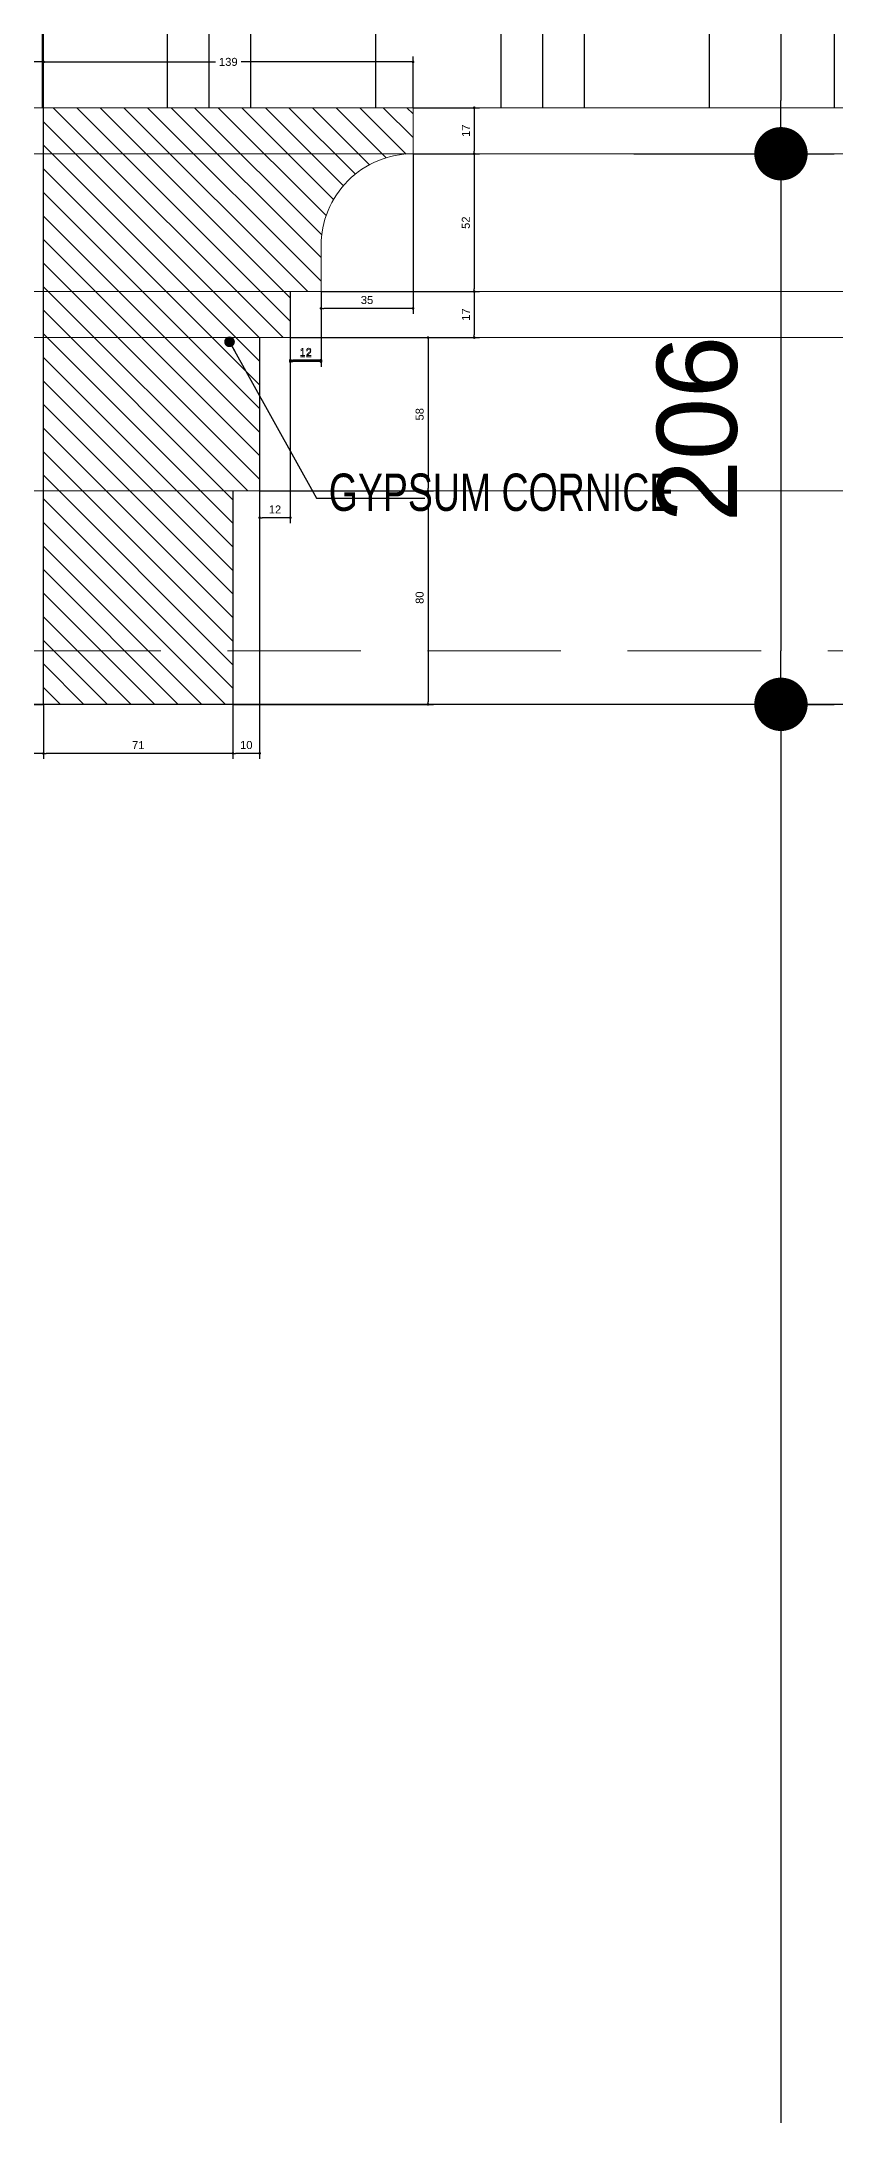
# Model space of a CAD drawing. Header units: inches. Extents: x 274057 to 444617, y 490067 to 635630.
# Drawn here: x 371047 to 371344, y 518370 to 519148 of the extents above; entities that cross this region are included whole.
import ezdxf

# ---------------------------------------------------------------- set-up
doc = ezdxf.new("R2010")
doc.units = ezdxf.units.IN
doc.header["$MEASUREMENT"] = 0
doc.linetypes.add('HIDDEN', pattern=[0.375, 0.25, -0.125])
for name, color, linetype in [('CQ curtains and frames', 252, 'Continuous'), ('CQ Grg Gypsum', 41, 'Continuous'), ('CQ PANEL DIMENSION', 1, 'Continuous'), ('CQ Plaster', 1, 'Continuous'), ('CQ section wall', 3, 'Continuous'), ('CQ Sheet text', 3, 'Continuous'), ('CQ SPOT DETAIL DIMENSION', 9, 'Continuous'), ('CQ SPOT DETAILS', 40, 'Continuous')]:
    doc.layers.add(name, color=color, linetype=linetype)
doc.layers.add('CQ Gypsum Hatch', color=8, linetype='Continuous', lineweight=20)
doc.styles.add('DIM 50', font='romans.shx', dxfattribs={"width": 0.75, "height": 100})
doc.styles.get("Standard").update_dxf_attribs({"font": 'arial.ttf'})
doc.dimstyles.new('chester 10', dxfattribs={"dimscale": 0.1, "dimtxt": 150, "dimasz": 50, "dimexe": 100, "dimexo": 0, "dimgap": 80, "dimtad": 1, "dimdec": 0, "dimzin": 0, "dimdsep": 46, "dimtxsty": 'Standard', "dimblk": 'DOT', "dimcen": 100, "dimclrd": 1, "dimclre": 1, "dimclrt": 3, "dimadec": 0, "dimazin": 0, "dimtfac": 1, "dimtdec": 0, "dimtofl": 0, "dimtmove": 0, "dimatfit": 3, "dimfxl": 1, "dimtolj": 1, "dimtzin": 0, "dimlwd": -1, "dimarcsym": 0})
doc.dimstyles.new('CQ 2', dxfattribs={"dimscale": 0.02, "dimtxt": 150, "dimasz": 50, "dimexe": 100, "dimexo": 0, "dimgap": 80, "dimtad": 1, "dimdec": 0, "dimzin": 0, "dimdsep": 46, "dimtxsty": 'Standard', "dimblk": 'DOT', "dimcen": 100, "dimclrd": 1, "dimclre": 1, "dimclrt": 3, "dimadec": 0, "dimazin": 0, "dimtfac": 1, "dimtdec": 0, "dimtofl": 0, "dimtmove": 0, "dimatfit": 3, "dimfxl": 1, "dimtolj": 1, "dimtzin": 0, "dimlwd": -1, "dimarcsym": 0})
doc.dimstyles.new('CQ 20', dxfattribs={"dimscale": 0.2, "dimtxt": 150, "dimasz": 100, "dimexe": 100, "dimexo": 20, "dimgap": 80, "dimtad": 1, "dimdec": 0, "dimzin": 0, "dimdsep": 46, "dimtxsty": 'Standard', "dimblk": 'DOT', "dimcen": 100, "dimclrd": 1, "dimclre": 1, "dimclrt": 3, "dimadec": 0, "dimazin": 0, "dimtfac": 1, "dimtdec": 0, "dimtofl": 0, "dimtmove": 0, "dimatfit": 3, "dimfxl": 1, "dimtolj": 1, "dimtzin": 0, "dimlwd": -1, "dimarcsym": 0})
doc.dimstyles.get("Standard").update_dxf_attribs({"dimtxt": 0.18, "dimasz": 0.18, "dimexe": 0.18, "dimexo": 0.0625, "dimgap": 0.09, "dimtad": 0, "dimtih": 1, "dimtoh": 1, "dimdec": 4, "dimzin": 0, "dimdsep": 46, "dimtxsty": 'Standard', "dimcen": 0.09, "dimadec": 0, "dimazin": 0, "dimtfac": 1, "dimtdec": 4, "dimtofl": 0, "dimtmove": 0, "dimatfit": 3, "dimfxl": 1, "dimtolj": 1, "dimtzin": 0, "dimarcsym": 0})

# ---------------------------------------------------------------- blocks, each defined once
blk = doc.blocks.new('ff-15 arch opening')
at = {"layer": 'CQ Grg Gypsum'}
blk.add_line((375821.88, 514762.54, -0.01), (377881.88, 514762.54, -0.01), dxfattribs=at)
at = {"layer": 'CQ Grg Gypsum', "lineweight": 0, "ltscale": 5, "elevation": -0.01}
for points in [[(377991.88, 514986.22), (376856.88, 514986.22)], [(378069.38, 514968.97), (376856.88, 514968.97)], [(378023.38, 514917.29), (376856.88, 514917.29)], [(378011.88, 514900.04), (376856.88, 514900.04)], [(376856.88, 514842.54), (378001.88, 514842.54), (378001.88, 514762.54), (376856.88, 514762.54)]]:
    blk.add_lwpolyline(points, dxfattribs=at)
at = {"layer": 'CQ section wall', "color": 8, "linetype": 'HIDDEN', "lineweight": 0, "ltscale": 200, "elevation": -0.01}
for points in [[(377876.88, 512132.54), (377876.88, 514782.54), (375826.88, 514782.54), (375826.88, 512132.54)], [(377856.88, 512282.54), (377856.88, 514762.54), (375846.88, 514762.54), (375846.88, 512282.54)]]:
    blk.add_lwpolyline(points, dxfattribs=at)
blk = doc.blocks.new('_Dot')
at = {"color": 0, "linetype": 'ByBlock', "lineweight": -2}
blk.add_line((-0.5, 0), (-1, 0), dxfattribs=at)
at = {"color": 0, "linetype": 'ByBlock', "const_width": 0.5}
blk.add_lwpolyline([(-0.25, 0, 1), (0.25, 0, 1)], format="xyb", close=True, dxfattribs=at)
blk = doc.blocks.new('*D266')
at = {"layer": 'CQ PANEL DIMENSION', "color": 1, "lineweight": -2, "transparency": 16777216}
for p, q in [((371332.4, 519299.34), (371303.75, 519299.34)), ((371268.59, 519105.71), (371343.75, 519105.71))]:
    blk.add_line(p, q, dxfattribs=at)
at = {"layer": 'CQ PANEL DIMENSION', "color": 1, "transparency": 16777216}
blk.add_line((371323.75, 519279.34), (371323.75, 519125.71), dxfattribs=at)
at = {"layer": 'Defpoints', "color": 0, "transparency": 16777216}
for p in [(371336.4, 519299.34, 0), (371264.59, 519105.71, -0.02), (371323.75, 519105.71)]:
    blk.add_point(p, dxfattribs=at)
at = {"layer": 'CQ PANEL DIMENSION', "color": 1, "transparency": 16777216, "xscale": 20, "yscale": 20, "zscale": 20}
for p, rotation in [((371323.75, 519299.34), 90), ((371323.75, 519105.71), 270)]:
    blk.add_blockref('_Dot', p, dxfattribs=dict(at, rotation=rotation))
at = {"layer": 'CQ PANEL DIMENSION', "color": 3, "transparency": 16777216, "insert": (371292.43, 519202.53), "char_height": 30, "attachment_point": 5, "rotation": 90}
blk.add_mtext('\\A1;194', dxfattribs=at)
blk = doc.blocks.new('*D267')
at = {"layer": 'CQ PANEL DIMENSION', "color": 1, "lineweight": -2, "transparency": 16777216}
for p, q in [((371268.59, 519105.71), (371343.75, 519105.71)), ((371316.04, 518899.28), (371343.75, 518899.28))]:
    blk.add_line(p, q, dxfattribs=at)
at = {"layer": 'CQ PANEL DIMENSION', "color": 1, "transparency": 16777216}
blk.add_line((371323.75, 519085.71), (371323.75, 518919.28), dxfattribs=at)
at = {"layer": 'Defpoints', "color": 0, "transparency": 16777216}
for p in [(371264.59, 519105.71, -0.02), (371312.04, 518899.28), (371323.75, 518899.28)]:
    blk.add_point(p, dxfattribs=at)
at = {"layer": 'CQ PANEL DIMENSION', "color": 1, "transparency": 16777216, "xscale": 20, "yscale": 20, "zscale": 20}
for p, rotation in [((371323.75, 519105.71), 90), ((371323.75, 518899.28), 270)]:
    blk.add_blockref('_Dot', p, dxfattribs=dict(at, rotation=rotation))
at = {"layer": 'CQ PANEL DIMENSION', "color": 3, "transparency": 16777216, "insert": (371292.43, 519002.5), "char_height": 30, "attachment_point": 5, "rotation": 90}
blk.add_mtext('\\A1;206', dxfattribs=at)
blk = doc.blocks.new('*D268')
at = {"layer": 'CQ PANEL DIMENSION', "color": 1, "lineweight": -2, "transparency": 16777216}
for p, q in [((371316.04, 518899.28), (371343.75, 518899.28)), ((371327.75, 516399.28), (371343.75, 516399.28))]:
    blk.add_line(p, q, dxfattribs=at)
at = {"layer": 'CQ PANEL DIMENSION', "color": 1, "transparency": 16777216}
blk.add_line((371323.75, 518879.28), (371323.75, 516419.28), dxfattribs=at)
at = {"layer": 'Defpoints', "color": 0, "transparency": 16777216}
for p in [(371312.04, 518899.28, -0.02), (371323.75, 516399.28, -0.02), (371323.75, 516399.28)]:
    blk.add_point(p, dxfattribs=at)
at = {"layer": 'CQ PANEL DIMENSION', "color": 1, "transparency": 16777216, "xscale": 20, "yscale": 20, "zscale": 20}
for p, rotation in [((371323.75, 518899.28), 90), ((371323.75, 516399.28), 270)]:
    blk.add_blockref('_Dot', p, dxfattribs=dict(at, rotation=rotation))
at = {"layer": 'CQ PANEL DIMENSION', "color": 3, "transparency": 16777216, "insert": (371292.43, 517649.28), "char_height": 30, "attachment_point": 5, "rotation": 90}
blk.add_mtext('\\A1;2500', dxfattribs=at)
blk = doc.blocks.new('*D427')
at = {"layer": 'CQ SPOT DETAIL DIMENSION', "color": 1, "lineweight": -2, "transparency": 16777216}
for p, q in [((369298.78, 519122.96), (369298.78, 519175.4)), ((371733.78, 519122.96), (371733.78, 519175.4))]:
    blk.add_line(p, q, dxfattribs=at)
at = {"layer": 'CQ SPOT DETAIL DIMENSION', "color": 1, "transparency": 16777216}
blk.add_line((369303.78, 519165.4), (371728.78, 519165.4), dxfattribs=at)
at = {"layer": 'Defpoints', "color": 0, "transparency": 16777216}
for p in [(371733.78, 519165.4), (369298.78, 519122.96, -0.02), (371733.78, 519122.96, -0.02)]:
    blk.add_point(p, dxfattribs=at)
at = {"layer": 'CQ SPOT DETAIL DIMENSION', "color": 1, "transparency": 16777216, "xscale": 5, "yscale": 5, "zscale": 5, "rotation": 180}
blk.add_blockref('_Dot', (369298.78, 519165.4), dxfattribs=at)
at = {"layer": 'CQ SPOT DETAIL DIMENSION', "color": 1, "transparency": 16777216, "xscale": 5, "yscale": 5, "zscale": 5}
blk.add_blockref('_Dot', (371733.78, 519165.4), dxfattribs=at)
at = {"layer": 'CQ SPOT DETAIL DIMENSION', "color": 3, "transparency": 16777216, "insert": (370516.28, 519181.06), "char_height": 15, "attachment_point": 5}
blk.add_mtext('\\A1;2435', dxfattribs=at)
blk = doc.blocks.new('*D433')
at = {"layer": 'CQ SPOT DETAIL DIMENSION', "color": 1, "lineweight": -2, "transparency": 16777216}
for p, q in [((371047.36, 519122.96), (371047.36, 519142.15)), ((371185.86, 519122.96), (371185.86, 519142.15))]:
    blk.add_line(p, q, dxfattribs=at)
at = {"layer": 'CQ SPOT DETAIL DIMENSION', "color": 1, "transparency": 16777216}
for p, q in [((371048.36, 519140.15), (371111.84, 519140.15)), ((371184.86, 519140.15), (371121.39, 519140.15))]:
    blk.add_line(p, q, dxfattribs=at)
at = {"layer": 'Defpoints', "color": 0, "transparency": 16777216}
for p in [(371185.86, 519140.15), (371047.36, 519122.96, 0), (371185.86, 519122.96, 0.01)]:
    blk.add_point(p, dxfattribs=at)
at = {"layer": 'CQ SPOT DETAIL DIMENSION', "color": 1, "transparency": 16777216, "rotation": 180}
blk.add_blockref('_Dot', (371047.36, 519140.15), dxfattribs=at)
at = {"layer": 'CQ SPOT DETAIL DIMENSION', "color": 1, "transparency": 16777216}
blk.add_blockref('_Dot', (371185.86, 519140.15), dxfattribs=at)
at = {"layer": 'CQ SPOT DETAIL DIMENSION', "color": 3, "transparency": 16777216, "insert": (371116.61, 519140.15), "char_height": 3, "attachment_point": 5}
blk.add_mtext('\\A1;139', dxfattribs=at)
blk = doc.blocks.new('*D434')
at = {"layer": 'CQ SPOT DETAIL DIMENSION', "color": 1, "lineweight": -2, "transparency": 16777216}
for p, q in [((371185.86, 519122.96), (371210.78, 519122.96)), ((371185.86, 519105.71), (371210.78, 519105.71))]:
    blk.add_line(p, q, dxfattribs=at)
at = {"layer": 'CQ SPOT DETAIL DIMENSION', "color": 1, "transparency": 16777216}
blk.add_line((371208.78, 519121.96), (371208.78, 519106.71), dxfattribs=at)
at = {"layer": 'Defpoints', "color": 0, "transparency": 16777216}
for p in [(371185.86, 519122.96), (371185.86, 519105.71, 0.01), (371208.78, 519105.71)]:
    blk.add_point(p, dxfattribs=at)
at = {"layer": 'CQ SPOT DETAIL DIMENSION', "color": 1, "transparency": 16777216}
for p, rotation in [((371208.78, 519122.96), 90), ((371208.78, 519105.71), 270)]:
    blk.add_blockref('_Dot', p, dxfattribs=dict(at, rotation=rotation))
at = {"layer": 'CQ SPOT DETAIL DIMENSION', "color": 3, "transparency": 16777216, "insert": (371205.68, 519114.34), "char_height": 3, "attachment_point": 5, "rotation": 90}
blk.add_mtext('\\A1;17', dxfattribs=at)
blk = doc.blocks.new('*D435')
at = {"layer": 'CQ SPOT DETAIL DIMENSION', "color": 1, "lineweight": -2, "transparency": 16777216}
for p, q in [((371185.86, 519105.71), (371210.78, 519105.71)), ((371151.36, 519054.03), (371210.78, 519054.03))]:
    blk.add_line(p, q, dxfattribs=at)
at = {"layer": 'CQ SPOT DETAIL DIMENSION', "color": 1, "transparency": 16777216}
blk.add_line((371208.78, 519104.71), (371208.78, 519055.03), dxfattribs=at)
at = {"layer": 'Defpoints', "color": 0, "transparency": 16777216}
for p in [(371185.86, 519105.71, 0.01), (371151.36, 519054.03, 0.01), (371208.78, 519054.03)]:
    blk.add_point(p, dxfattribs=at)
at = {"layer": 'CQ SPOT DETAIL DIMENSION', "color": 1, "transparency": 16777216}
for p, rotation in [((371208.78, 519105.71), 90), ((371208.78, 519054.03), 270)]:
    blk.add_blockref('_Dot', p, dxfattribs=dict(at, rotation=rotation))
at = {"layer": 'CQ SPOT DETAIL DIMENSION', "color": 3, "transparency": 16777216, "insert": (371205.65, 519079.87), "char_height": 3, "attachment_point": 5, "rotation": 90}
blk.add_mtext('\\A1;52', dxfattribs=at)
blk = doc.blocks.new('*D436')
at = {"layer": 'CQ SPOT DETAIL DIMENSION', "color": 1, "lineweight": -2, "transparency": 16777216}
for p, q in [((371151.36, 519054.03), (371210.78, 519054.03)), ((371139.86, 519036.78), (371210.78, 519036.78))]:
    blk.add_line(p, q, dxfattribs=at)
at = {"layer": 'CQ SPOT DETAIL DIMENSION', "color": 1, "transparency": 16777216}
blk.add_line((371208.78, 519053.03), (371208.78, 519037.78), dxfattribs=at)
at = {"layer": 'Defpoints', "color": 0, "transparency": 16777216}
for p in [(371151.36, 519054.03, 0.01), (371139.86, 519036.78, 0.01), (371208.78, 519036.78)]:
    blk.add_point(p, dxfattribs=at)
at = {"layer": 'CQ SPOT DETAIL DIMENSION', "color": 1, "transparency": 16777216}
for p, rotation in [((371208.78, 519054.03), 90), ((371208.78, 519036.78), 270)]:
    blk.add_blockref('_Dot', p, dxfattribs=dict(at, rotation=rotation))
at = {"layer": 'CQ SPOT DETAIL DIMENSION', "color": 3, "transparency": 16777216, "insert": (371205.68, 519045.41), "char_height": 3, "attachment_point": 5, "rotation": 90}
blk.add_mtext('\\A1;17', dxfattribs=at)
blk = doc.blocks.new('*D437')
at = {"layer": 'CQ SPOT DETAIL DIMENSION', "color": 1, "lineweight": -2, "transparency": 16777216}
for p, q in [((371139.86, 519036.78), (371193.47, 519036.78)), ((371128.36, 518979.28), (371193.47, 518979.28))]:
    blk.add_line(p, q, dxfattribs=at)
at = {"layer": 'CQ SPOT DETAIL DIMENSION', "color": 1, "transparency": 16777216}
blk.add_line((371191.47, 519035.78), (371191.47, 518980.28), dxfattribs=at)
at = {"layer": 'Defpoints', "color": 0, "transparency": 16777216}
for p in [(371139.86, 519036.78, 0.01), (371128.36, 518979.28, 0.01), (371191.47, 518979.28)]:
    blk.add_point(p, dxfattribs=at)
at = {"layer": 'CQ SPOT DETAIL DIMENSION', "color": 1, "transparency": 16777216}
for p, rotation in [((371191.47, 519036.78), 90), ((371191.47, 518979.28), 270)]:
    blk.add_blockref('_Dot', p, dxfattribs=dict(at, rotation=rotation))
at = {"layer": 'CQ SPOT DETAIL DIMENSION', "color": 3, "transparency": 16777216, "insert": (371188.34, 519008.03), "char_height": 3, "attachment_point": 5, "rotation": 90}
blk.add_mtext('\\A1;58', dxfattribs=at)
blk = doc.blocks.new('*D432')
at = {"layer": 'CQ SPOT DETAIL DIMENSION', "color": 1, "lineweight": -2, "transparency": 16777216}
for p, q in [((371128.36, 518979.28), (371193.47, 518979.28)), ((371118.36, 518899.28), (371193.47, 518899.28))]:
    blk.add_line(p, q, dxfattribs=at)
at = {"layer": 'CQ SPOT DETAIL DIMENSION', "color": 1, "transparency": 16777216}
blk.add_line((371191.47, 518978.28), (371191.47, 518900.28), dxfattribs=at)
at = {"layer": 'Defpoints', "color": 0, "transparency": 16777216}
for p in [(371128.36, 518979.28, 0.01), (371118.36, 518899.28), (371191.47, 518899.28)]:
    blk.add_point(p, dxfattribs=at)
at = {"layer": 'CQ SPOT DETAIL DIMENSION', "color": 1, "transparency": 16777216}
for p, rotation in [((371191.47, 518979.28), 90), ((371191.47, 518899.28), 270)]:
    blk.add_blockref('_Dot', p, dxfattribs=dict(at, rotation=rotation))
at = {"layer": 'CQ SPOT DETAIL DIMENSION', "color": 3, "transparency": 16777216, "insert": (371188.34, 518939.28), "char_height": 3, "attachment_point": 5, "rotation": 90}
blk.add_mtext('\\A1;80', dxfattribs=at)
blk = doc.blocks.new('*D438')
at = {"layer": 'CQ SPOT DETAIL DIMENSION', "color": 1, "lineweight": -2, "transparency": 16777216}
for p, q in [((371139.86, 519054.03), (371139.86, 519025.78)), ((371151.36, 519054.03), (371151.36, 519025.78))]:
    blk.add_line(p, q, dxfattribs=at)
at = {"layer": 'CQ SPOT DETAIL DIMENSION', "color": 1, "transparency": 16777216}
blk.add_line((371150.36, 519027.78), (371140.86, 519027.78), dxfattribs=at)
at = {"layer": 'Defpoints', "color": 0, "transparency": 16777216}
for p in [(371139.86, 519054.03, 0.01), (371151.36, 519054.03), (371139.86, 519027.78)]:
    blk.add_point(p, dxfattribs=at)
at = {"layer": 'CQ SPOT DETAIL DIMENSION', "color": 1, "transparency": 16777216, "rotation": 180}
blk.add_blockref('_Dot', (371139.86, 519027.78), dxfattribs=at)
at = {"layer": 'CQ SPOT DETAIL DIMENSION', "color": 1, "transparency": 16777216}
blk.add_blockref('_Dot', (371151.36, 519027.78), dxfattribs=at)
at = {"layer": 'CQ SPOT DETAIL DIMENSION', "color": 3, "transparency": 16777216, "insert": (371145.61, 519030.89), "char_height": 3, "attachment_point": 5}
blk.add_mtext('\\A1;12', dxfattribs=at)
blk = doc.blocks.new('*D441')
at = {"layer": 'CQ SPOT DETAIL DIMENSION', "color": 1, "lineweight": -2, "transparency": 16777216}
for p, q in [((370807.36, 519122.96), (370807.36, 519142.14)), ((371047.36, 519122.96), (371047.36, 519142.14))]:
    blk.add_line(p, q, dxfattribs=at)
at = {"layer": 'CQ SPOT DETAIL DIMENSION', "color": 1, "transparency": 16777216}
blk.add_line((371046.36, 519140.14), (370808.36, 519140.14), dxfattribs=at)
at = {"layer": 'Defpoints', "color": 0, "transparency": 16777216}
for p in [(370807.36, 519140.14), (370807.36, 519122.96), (371047.36, 519122.96)]:
    blk.add_point(p, dxfattribs=at)
at = {"layer": 'CQ SPOT DETAIL DIMENSION', "color": 1, "transparency": 16777216, "rotation": 180}
blk.add_blockref('_Dot', (370807.36, 519140.14), dxfattribs=at)
at = {"layer": 'CQ SPOT DETAIL DIMENSION', "color": 1, "transparency": 16777216}
blk.add_blockref('_Dot', (371047.36, 519140.14), dxfattribs=at)
at = {"layer": 'CQ SPOT DETAIL DIMENSION', "color": 3, "transparency": 16777216, "insert": (370927.36, 519143.27), "char_height": 3, "attachment_point": 5}
blk.add_mtext('\\A1;240', dxfattribs=at)
blk = doc.blocks.new('*D443')
at = {"layer": 'CQ SPOT DETAIL DIMENSION', "color": 1, "lineweight": -2, "transparency": 16777216}
for p, q in [((371185.86, 519105.71), (371185.86, 519045.72)), ((371151.36, 519054.03), (371151.36, 519045.72))]:
    blk.add_line(p, q, dxfattribs=at)
at = {"layer": 'CQ SPOT DETAIL DIMENSION', "color": 1, "transparency": 16777216}
blk.add_line((371184.86, 519047.72), (371152.36, 519047.72), dxfattribs=at)
at = {"layer": 'Defpoints', "color": 0, "transparency": 16777216}
for p in [(371185.86, 519105.71), (371151.36, 519054.03), (371151.36, 519047.72)]:
    blk.add_point(p, dxfattribs=at)
at = {"layer": 'CQ SPOT DETAIL DIMENSION', "color": 1, "transparency": 16777216, "rotation": 180}
blk.add_blockref('_Dot', (371151.36, 519047.72), dxfattribs=at)
at = {"layer": 'CQ SPOT DETAIL DIMENSION', "color": 1, "transparency": 16777216}
blk.add_blockref('_Dot', (371185.86, 519047.72), dxfattribs=at)
at = {"layer": 'CQ SPOT DETAIL DIMENSION', "color": 3, "transparency": 16777216, "insert": (371168.61, 519050.86), "char_height": 3, "attachment_point": 5}
blk.add_mtext('\\A1;35', dxfattribs=at)
blk = doc.blocks.new('*D444')
at = {"layer": 'CQ SPOT DETAIL DIMENSION', "color": 1, "lineweight": -2, "transparency": 16777216}
for p, q in [((371139.86, 519054.03), (371139.86, 519026.31)), ((371151.36, 519054.03), (371151.36, 519026.31))]:
    blk.add_line(p, q, dxfattribs=at)
at = {"layer": 'CQ SPOT DETAIL DIMENSION', "color": 1, "transparency": 16777216}
blk.add_line((371150.36, 519028.31), (371140.86, 519028.31), dxfattribs=at)
at = {"layer": 'Defpoints', "color": 0, "transparency": 16777216}
for p in [(371139.86, 519054.03), (371151.36, 519054.03), (371139.86, 519028.31)]:
    blk.add_point(p, dxfattribs=at)
at = {"layer": 'CQ SPOT DETAIL DIMENSION', "color": 1, "transparency": 16777216, "rotation": 180}
blk.add_blockref('_Dot', (371139.86, 519028.31), dxfattribs=at)
at = {"layer": 'CQ SPOT DETAIL DIMENSION', "color": 1, "transparency": 16777216}
blk.add_blockref('_Dot', (371151.36, 519028.31), dxfattribs=at)
at = {"layer": 'CQ SPOT DETAIL DIMENSION', "color": 3, "transparency": 16777216, "insert": (371145.61, 519031.42), "char_height": 3, "attachment_point": 5}
blk.add_mtext('\\A1;12', dxfattribs=at)
blk = doc.blocks.new('*D445')
at = {"layer": 'CQ SPOT DETAIL DIMENSION', "color": 1, "lineweight": -2, "transparency": 16777216}
for p, q in [((371139.86, 519054.03), (371139.86, 518967.23)), ((371128.36, 519036.78), (371128.36, 518967.23))]:
    blk.add_line(p, q, dxfattribs=at)
at = {"layer": 'CQ SPOT DETAIL DIMENSION', "color": 1, "transparency": 16777216}
blk.add_line((371138.86, 518969.23), (371129.36, 518969.23), dxfattribs=at)
at = {"layer": 'Defpoints', "color": 0, "transparency": 16777216}
for p in [(371139.86, 519054.03), (371128.36, 519036.78), (371128.36, 518969.23)]:
    blk.add_point(p, dxfattribs=at)
at = {"layer": 'CQ SPOT DETAIL DIMENSION', "color": 1, "transparency": 16777216, "rotation": 180}
blk.add_blockref('_Dot', (371128.36, 518969.23), dxfattribs=at)
at = {"layer": 'CQ SPOT DETAIL DIMENSION', "color": 1, "transparency": 16777216}
blk.add_blockref('_Dot', (371139.86, 518969.23), dxfattribs=at)
at = {"layer": 'CQ SPOT DETAIL DIMENSION', "color": 3, "transparency": 16777216, "insert": (371134.11, 518972.34), "char_height": 3, "attachment_point": 5}
blk.add_mtext('\\A1;12', dxfattribs=at)
blk = doc.blocks.new('*D446')
at = {"layer": 'CQ SPOT DETAIL DIMENSION', "color": 1, "lineweight": -2, "transparency": 16777216}
for p, q in [((371118.36, 518979.28), (371118.36, 518878.88)), ((371128.36, 518979.28), (371128.36, 518878.88))]:
    blk.add_line(p, q, dxfattribs=at)
at = {"layer": 'CQ SPOT DETAIL DIMENSION', "color": 1, "transparency": 16777216}
blk.add_line((371127.36, 518880.88), (371119.36, 518880.88), dxfattribs=at)
at = {"layer": 'Defpoints', "color": 0, "transparency": 16777216}
for p in [(371118.36, 518979.28, -0.01), (371128.36, 518979.28), (371118.36, 518880.88)]:
    blk.add_point(p, dxfattribs=at)
at = {"layer": 'CQ SPOT DETAIL DIMENSION', "color": 1, "transparency": 16777216, "rotation": 180}
blk.add_blockref('_Dot', (371118.36, 518880.88), dxfattribs=at)
at = {"layer": 'CQ SPOT DETAIL DIMENSION', "color": 1, "transparency": 16777216}
blk.add_blockref('_Dot', (371128.36, 518880.88), dxfattribs=at)
at = {"layer": 'CQ SPOT DETAIL DIMENSION', "color": 3, "transparency": 16777216, "insert": (371123.36, 518884.01), "char_height": 3, "attachment_point": 5}
blk.add_mtext('\\A1;10', dxfattribs=at)
blk = doc.blocks.new('*D447')
at = {"layer": 'CQ SPOT DETAIL DIMENSION', "color": 1, "lineweight": -2, "transparency": 16777216}
for p, q in [((371118.36, 518979.28), (371118.36, 518878.88)), ((371047.36, 518899.28), (371047.36, 518878.88))]:
    blk.add_line(p, q, dxfattribs=at)
at = {"layer": 'CQ SPOT DETAIL DIMENSION', "color": 1, "transparency": 16777216}
blk.add_line((371117.36, 518880.88), (371048.36, 518880.88), dxfattribs=at)
at = {"layer": 'Defpoints', "color": 0, "transparency": 16777216}
for p in [(371118.36, 518979.28, -0.01), (371047.36, 518899.28), (371047.36, 518880.88)]:
    blk.add_point(p, dxfattribs=at)
at = {"layer": 'CQ SPOT DETAIL DIMENSION', "color": 1, "transparency": 16777216, "rotation": 180}
blk.add_blockref('_Dot', (371047.36, 518880.88), dxfattribs=at)
at = {"layer": 'CQ SPOT DETAIL DIMENSION', "color": 1, "transparency": 16777216}
blk.add_blockref('_Dot', (371118.36, 518880.88), dxfattribs=at)
at = {"layer": 'CQ SPOT DETAIL DIMENSION', "color": 3, "transparency": 16777216, "insert": (371082.86, 518883.98), "char_height": 3, "attachment_point": 5}
blk.add_mtext('\\A1;71', dxfattribs=at)
blk = doc.blocks.new('*D448')
at = {"layer": 'CQ SPOT DETAIL DIMENSION', "color": 1, "lineweight": -2, "transparency": 16777216}
for p, q in [((370807.36, 518899.28), (370807.36, 518878.88)), ((371047.36, 518899.28), (371047.36, 518878.88))]:
    blk.add_line(p, q, dxfattribs=at)
at = {"layer": 'CQ SPOT DETAIL DIMENSION', "color": 1, "transparency": 16777216}
blk.add_line((371046.36, 518880.88), (370808.36, 518880.88), dxfattribs=at)
at = {"layer": 'Defpoints', "color": 0, "transparency": 16777216}
for p in [(370807.36, 518899.28, -0.01), (371047.36, 518899.28), (370807.36, 518880.88)]:
    blk.add_point(p, dxfattribs=at)
at = {"layer": 'CQ SPOT DETAIL DIMENSION', "color": 1, "transparency": 16777216, "rotation": 180}
blk.add_blockref('_Dot', (370807.36, 518880.88), dxfattribs=at)
at = {"layer": 'CQ SPOT DETAIL DIMENSION', "color": 1, "transparency": 16777216}
blk.add_blockref('_Dot', (371047.36, 518880.88), dxfattribs=at)
at = {"layer": 'CQ SPOT DETAIL DIMENSION', "color": 3, "transparency": 16777216, "insert": (370927.36, 518884.01), "char_height": 3, "attachment_point": 5}
blk.add_mtext('\\A1;240', dxfattribs=at)

msp = doc.modelspace()

# ---------------------------------------------------------------- hatches: boundary and pattern name
at = {"layer": 'CQ curtains and frames', "linetype": 'ByBlock', "ltscale": 200}
h = msp.add_hatch(dxfattribs=at)
h.set_pattern_fill('PLASTI,_O', color=256, scale=500, angle=90)
h.set_pattern_definition([(90, (0, 0), (-125, 8e-15), []), (90, (-15.62, 1e-15), (-125, 8e-15), []), (90, (-31.25, 2e-15), (-125, 8e-15), []), (90, (-78.12, 5e-15), (-125, 8e-15), [])])
edge = h.paths.add_edge_path()
edge.add_line((373323.36, 519299.52), (367719.94, 519299.29))
edge.add_line((367719.94, 519299.29), (367719.94, 517299.17))
edge.add_line((367719.94, 517299.17), (369386.28, 517299.17))
edge.add_line((369386.28, 517299.17), (369386.28, 518899.28))
edge.add_line((369386.28, 518899.28), (369366.28, 518899.28))
edge.add_line((369366.28, 518899.28), (369356.28, 519036.78))
edge.add_line((369356.28, 519036.78), (369344.78, 519036.78))
edge.add_line((369344.78, 519036.78), (369344.78, 519054.03))
edge.add_line((369344.78, 519054.03), (369333.28, 519054.03))
edge.add_arc((369295.71, 519066.31), 39.52, 341.9049, 445.54722)
edge.add_line((369298.78, 519105.71), (369298.78, 519122.96))
edge.add_line((369298.78, 519122.96), (371733.78, 519122.96))
edge.add_line((371733.78, 519122.96), (371733.78, 519105.71))
edge.add_arc((371734.73, 519069.92), 35.81, 91.52127, 206.33706)
edge.add_line((371702.64, 519054.03), (371687.78, 519054.03))
edge.add_line((371687.78, 519054.03), (371687.78, 519036.78))
edge.add_line((371687.78, 519036.78), (371676.28, 519036.78))
edge.add_line((371676.28, 519036.78), (371676.28, 518979.28))
edge.add_line((371676.28, 518979.28), (371666.28, 518979.28))
edge.add_line((371666.28, 518979.28), (371666.28, 518899.28))
edge.add_line((371666.28, 518899.28), (371644.17, 518899.28))
edge.add_line((371644.17, 518899.28), (371646.28, 517299.05))
edge.add_line((371646.28, 517299.05), (373323.36, 517299.29))
edge.add_line((373323.36, 517299.29), (373323.36, 519299.52))
h.paths.add_polyline_path([(371872.33, 519029.28), (372732.33, 519029.28), (372732.33, 517669.28), (371872.33, 517669.28)], flags=16)
h.paths.add_polyline_path([(369120.33, 517669.28), (368260.33, 517669.28), (368260.33, 519029.28), (369120.33, 519029.28)], flags=16)
at = {"layer": 'CQ Gypsum Hatch'}
h = msp.add_hatch(dxfattribs=at)
h.set_pattern_fill('ANSI31', color=256, scale=50, angle=90, style=0)
h.set_pattern_definition([(135, (22624.6087, 0), (-4.41941738, -4.41941738), [])])
h.paths.add_polyline_path([(371128.36, 519036.78), (371139.86, 519036.78), (371139.86, 519054.03), (371151.36, 519054.03), (371151.36, 519071.21, -0.414214), (371185.86, 519105.71), (371185.86, 519122.96), (371108.36, 519122.96), (371047.36, 519122.96), (371047.36, 518899.28), (371098.36, 518899.28), (371118.36, 518899.28), (371118.36, 518979.28), (371128.36, 518979.28)])

# ---------------------------------------------------------------- linework, layer by layer
at = {"layer": 'CQ Grg Gypsum', "lineweight": 0, "ltscale": 5}
msp.add_line((371098.36, 518899.28), (371047.36, 518899.28, 0), dxfattribs=at)
at = {"layer": 'CQ Grg Gypsum', "lineweight": 0, "ltscale": 5, "elevation": -0.01}
for points in [[(371108.36, 519122.96), (371047.36, 519122.96)], [(371118.36, 518979.28), (371118.36, 518899.28), (371098.36, 518899.28)]]:
    msp.add_lwpolyline(points, dxfattribs=at)
at = {"layer": 'CQ Grg Gypsum', "lineweight": 0, "ltscale": 5}
msp.add_lwpolyline([(371118.36, 518979.28), (371128.36, 518979.28), (371128.36, 519036.78), (371139.86, 519036.78), (371139.86, 519054.03), (371151.36, 519054.03), (371151.36, 519071.21, -0.414214), (371185.86, 519105.71), (371185.86, 519122.96), (371108.36, 519122.96)], format="xyb", dxfattribs=at)
at = {"layer": 'CQ Plaster', "color": 1, "ltscale": 0.03}
msp.add_lwpolyline([(370807.36, 519220.07), (370807.36, 518899.28), (371047.36, 518899.28), (371047.36, 519220.07)], dxfattribs=at)

# ---------------------------------------------------------------- block references
at = {"layer": 'CQ Grg Gypsum'}
msp.add_blockref('ff-15 arch opening', (-6335.6, 4136.75, -0.02), dxfattribs=at)

# ---------------------------------------------------------------- texts
at = {"layer": 'CQ Sheet text', "ltscale": 500, "insert": (367548.99, 518985.81, 0.01), "char_height": 14, "width": 3734.7845, "attachment_point": 1, "style": 'DIM 50'}
msp.add_mtext('\\pxqr;{\\fCityBlueprint|b0|i0|c2|p2;GYPSUM CORNICE}', dxfattribs=at)

# ---------------------------------------------------------------- dimensions: what is measured, and where the dimension line sits
at = {"layer": 'CQ PANEL DIMENSION'}
for base, p1, p2, picture, middle in [((371323.75, 519105.71), (371336.4, 519299.34, 0), (371264.59, 519105.71, -0.02), '*D266', (371292.43, 519202.53)), ((371323.75, 518899.28), (371264.59, 519105.71, -0.02), (371312.04, 518899.28), '*D267', (371292.43, 519002.5)), ((371323.75, 516399.28), (371312.04, 518899.28, -0.02), (371323.75, 516399.28, -0.02), '*D268', (371292.43, 517649.28))]:
    dim = msp.add_linear_dim(base=base, p1=p1, p2=p2, angle=90, dimstyle='CQ 20', override={"dimtmove": 1}, dxfattribs=at)
    dim.commit()
    dim.dimension.update_dxf_attribs({"geometry": picture, "text_midpoint": middle})
at = {"layer": 'CQ SPOT DETAIL DIMENSION'}
for base, p1, p2, dimstyle, picture, middle in [((371733.78, 519165.4), (369298.78, 519122.96, -0.02), (371733.78, 519122.96, -0.02), 'chester 10', '*D427', (370516.28, 519181.06)), ((370807.36, 519140.14), (371047.36, 519122.96), (370807.36, 519122.96), 'CQ 2', '*D441', (370927.36, 519143.27))]:
    dim = msp.add_linear_dim(base=base, p1=p1, p2=p2, dimstyle=dimstyle, dxfattribs=at)
    dim.commit()
    dim.dimension.update_dxf_attribs({"geometry": picture, "text_midpoint": middle})
for base, p1, p2, override, picture, middle in [((371185.8626, 519140.15475), (371047.36257, 519122.96359, 0), (371185.8626, 519122.96359, 0.00637), {"dimtad": 0}, '*D433', (371116.61258, 519140.15475)), ((371151.36259663, 519047.72413817), (371185.86259663, 519105.71359384), (371151.36259663, 519054.03396965), {"dimtmove": 1}, '*D443', (371168.61259663, 519050.85688032)), ((371128.36259663, 518969.23339434), (371139.86259663, 519054.03396959), (371128.36259663, 519036.78396959), {"dimtmove": 1}, '*D445', (371134.11259663, 518972.33953349)), ((371139.86259663, 519027.78005823), (371151.36259663, 519054.03396959), (371139.86259663, 519054.03396959, 0.00637336), {"dimtmove": 1}, '*D438', (371145.61259663, 519030.88619738)), ((371139.86259663, 519028.31258229), (371151.36259663, 519054.03396965), (371139.86259663, 519054.03396959), {"dimtmove": 1}, '*D444', (371145.61259663, 519031.41872144)), ((371047.36, 518880.88), (371118.36, 518979.28, -0.01), (371047.36, 518899.28), {"dimtmove": 1}, '*D447', (371082.86, 518883.98)), ((371118.36, 518880.88), (371128.36, 518979.28), (371118.36, 518979.28, -0.01), {"dimtmove": 1}, '*D446', (371123.36, 518884.01)), ((370807.36, 518880.88), (371047.36, 518899.28), (370807.36, 518899.28, -0.01), {"dimtmove": 1}, '*D448', (370927.36, 518884.01))]:
    dim = msp.add_linear_dim(base=base, p1=p1, p2=p2, dimstyle='CQ 2', override=override, dxfattribs=at)
    dim.commit()
    dim.dimension.update_dxf_attribs({"geometry": picture, "text_midpoint": middle})
dim = msp.add_linear_dim(base=(371208.78, 519105.71), p1=(371185.86, 519122.96), p2=(371185.86, 519105.71, 0.01), angle=90, dimstyle='CQ 2', dxfattribs=at)
dim.commit()
dim.dimension.update_dxf_attribs({"geometry": '*D434', "text_midpoint": (371205.68, 519114.34)})
for base, p1, p2, picture, middle in [((371208.78, 519054.03), (371185.86, 519105.71, 0.01), (371151.36, 519054.03, 0.01), '*D435', (371205.65, 519079.87)), ((371208.78, 519036.78), (371151.36, 519054.03, 0.01), (371139.86, 519036.78, 0.01), '*D436', (371205.68, 519045.41)), ((371191.469985, 518979.283968), (371139.862597, 519036.78397, 0.006373), (371128.362597, 518979.283968, 0.006373), '*D437', (371188.338266, 519008.033969)), ((371191.47, 518899.28), (371128.36, 518979.28, 0.01), (371118.36, 518899.28), '*D432', (371188.34, 518939.28))]:
    dim = msp.add_linear_dim(base=base, p1=p1, p2=p2, angle=90, dimstyle='CQ 2', override={"dimtmove": 1}, dxfattribs=at)
    dim.commit()
    dim.dimension.update_dxf_attribs({"geometry": picture, "text_midpoint": middle})

# ---------------------------------------------------------------- leaders
at = {"layer": 'CQ SPOT DETAILS', "color": 1}
msp.add_leader([(371117.07, 519035.2, 0.01), (371149.63, 518976.58, 0.01), (371190.22, 518976.58, 0.01)], dimstyle='Standard', override={"dimasz": 4, "dimldrblk": 'Dot', "dimfxl": 0.1, "dimarcsym": 2}, dxfattribs=at)

doc.saveas('drawing.dxf')
